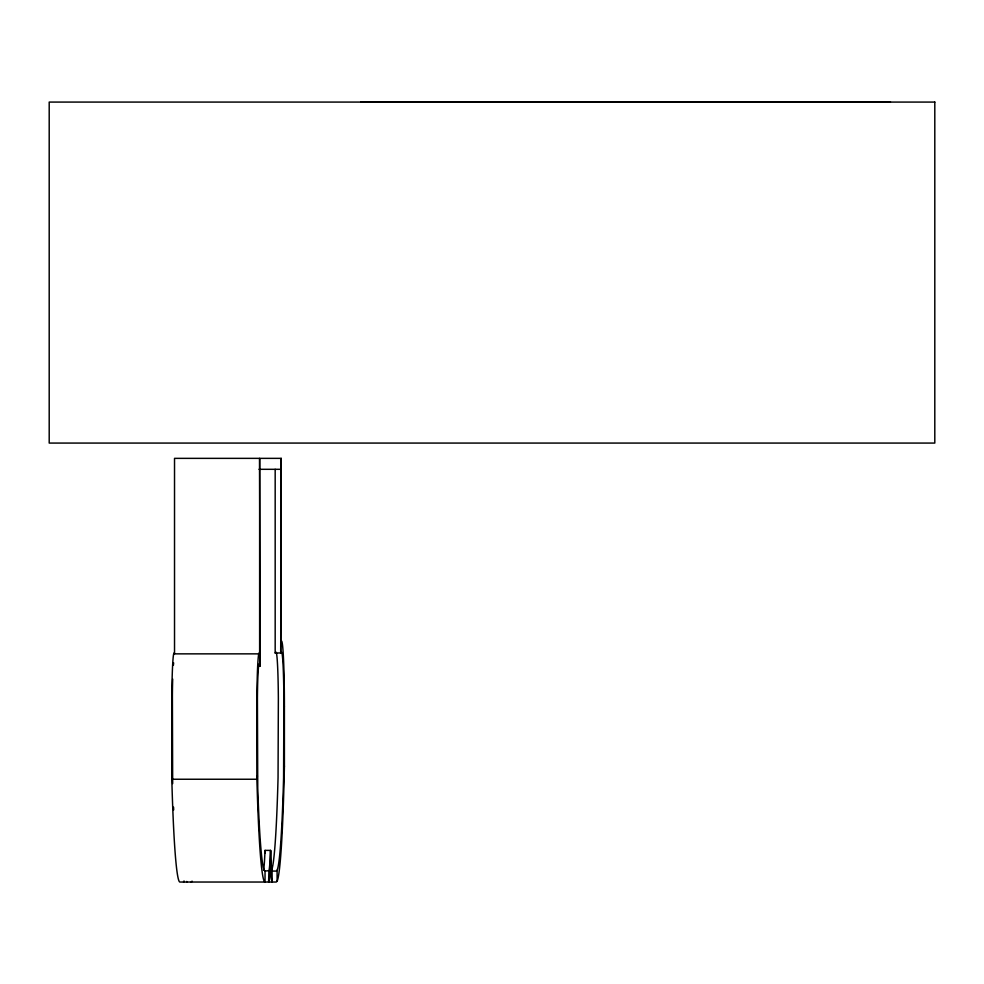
<?xml version="1.0" encoding="UTF-8"?>
<svg xmlns="http://www.w3.org/2000/svg" width="984" height="984" viewBox="0 0 984 984"><rect width="100%" height="100%" fill="white"/><g stroke="black" fill="none" stroke-linecap="round" stroke-linejoin="round"><path stroke-width="1.48" d="M265.04 871.074L265.028 882.033A216.418 9.557 -90 0 1 256.898 779.242L256.898 704.999A52.041 2.3 90 0 1 259.628 653.856L259.628 458.359L260.108 666.045L259.247 663.954A41.057 1.808 -90 0 0 257.414 698.468L257.747 787.913A205.459 9.077 -90 0 0 264.265 870.336L265.04 871.074L268.903 870.668A54.944 2.423 -90 0 0 270.108 859.303L270.575 850.385L265.053 850.385L264.585 859.303A54.944 2.423 -90 0 1 263.527 870.163M268.903 870.668L268.607 882.033A65.903 2.915 -90 0 0 270.416 867.913L270.575 850.385L270.994 860.201A38.905 1.722 -90 0 0 272.064 870.951L272.187 882.033A49.864 2.202 90 0 1 270.551 865.342L270.44 862.402M281.19 458.359L280.711 652.982L281.584 652.121A54.255 2.398 90 0 1 283.884 698.763L283.589 777.581A192.507 8.499 -90 0 1 277.094 870.225L277.131 881.135L276.295 882.033L179.937 882.033A216.418 9.557 -90 0 1 171.806 779.242L171.806 704.999A52.041 2.3 -90 0 1 174.525 653.856L174.525 458.359L281.19 458.359L280.711 652.982L275.176 652.982L275.176 469.307M270.416 867.913L270.551 865.342M257.39 775.884L256.898 779.242L171.806 779.242M270.76 871.074L271.559 870.225A192.507 8.499 -90 0 0 278.054 777.581L278.361 698.763A54.255 2.398 90 0 0 276.393 652.859M277.094 870.225L276.283 871.074L272.199 871.074M275.176 652.982L276.061 652.121M283.909 706.746L284.401 706.364A65.239 2.878 90 0 0 281.19 641.543M259.001 469.307L280.711 469.307M174.525 653.856L259.628 653.856L259.973 656.045M283.909 763.682L284.401 766.438A203.467 8.979 90 0 1 277.131 881.135M265.053 850.385L265.176 853.189M259.628 653.856L260.108 666.045M172.667 783.608L172.385 695.663A41.057 1.808 90 0 1 172.68 679.046M890.459 101.967L360.882 101.967M284.401 706.364L284.401 766.438M192.04 881.135A203.467 8.979 90 0 1 191.203 882.033M187.095 882.033A49.864 2.202 90 0 1 186.763 881.443M184.045 880.938A65.903 2.915 -90 0 1 183.516 882.033M173.381 665.27A41.057 1.808 90 0 1 173.651 662.884M173.676 809.881A205.459 9.077 -90 0 1 173.553 807.151M934.8 102.078L49.2 102.078L49.2 443.071L934.8 443.071L934.8 102.078"/></g></svg>
